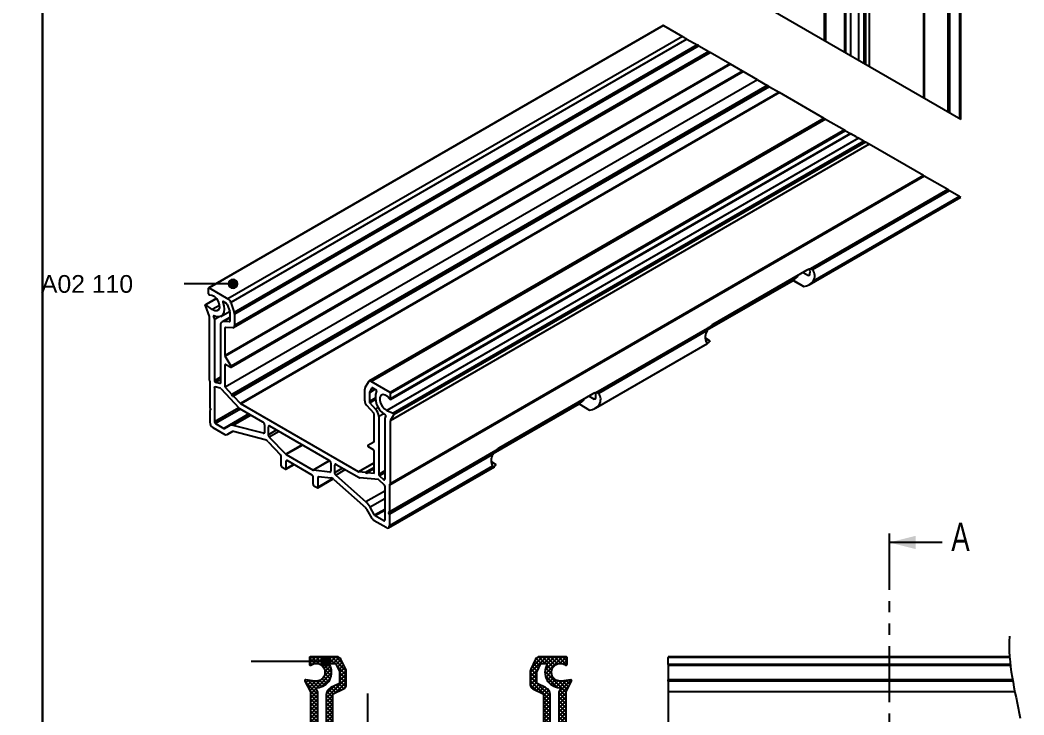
# Model space of a CAD drawing. Header units: millimetres. Extents: x 221 to 2771, y 196 to 840.
# Drawn here: x 1508.8 to 1622.2, y 649.2 to 727.7 of the extents above; entities that cross this region are included whole.
import ezdxf
from ezdxf.enums import TextEntityAlignment as Align

# ---------------------------------------------------------------- set-up
doc = ezdxf.new("R2010")
doc.units = ezdxf.units.MM
doc.linetypes.add('PHANTOM', pattern=[12.7, 6.35, -1.27, 1.27, -1.27, 1.27, -1.27])
doc.layers.add('antet_k', color=7, linetype='Continuous')
doc.layers.add('yazı_numara_k', color=21, linetype='Continuous')
doc.styles.get("Standard").update_dxf_attribs({"font": 'arial.ttf'})

# ---------------------------------------------------------------- blocks, each defined once
blk = doc.blocks.new('S1.A')
at = {"color": 252}
blk.add_lwpolyline([(2269.17, -494.13), (2269.17, -791.13), (2479.17, -791.13), (2479.17, -494.13)], close=True, dxfattribs=at)
blk = doc.blocks.new('S50_SYF1')
at = {"layer": 'antet_k', "color": 0}
blk.add_blockref('S1.A', (-1500.92, 2845.51), dxfattribs=at)
blk = doc.blocks.new('A02110 - T2')
h = blk.add_hatch()
h.set_pattern_fill('ANSI37', color=31, scale=0.2, angle=180, style=0)
h.set_pattern_definition([(225, (266.82795, 1682.83676), (0.44901281, -0.44901281), []), (315, (266.82795, 1682.83676), (0.44901281, 0.44901281), [])])
h.paths.add_polyline_path([(4972.53, 1404.03), (4972.53, 1411.51, -0.213422), (4972.63, 1411.74, 0.213422), (4972.73, 1411.96), (4972.73, 1429.32), (4973.97, 1431.75, 0.606815), (4973.76, 1432.04), (4971.71, 1431.75, -1.485657), (4972.61, 1435.35, 0.614131), (4972.93, 1435.51), (4972.93, 1437.03, 0.414214), (4972.73, 1437.23), (4966.72, 1437.23, 0.286745), (4965.82, 1436.67), (4964.73, 1434.43, 0.113936), (4964.63, 1433.99), (4964.63, 1430.86, 0.291473), (4965.21, 1429.96), (4967.54, 1428.87, -0.291473), (4967.63, 1428.73), (4967.63, 1421.1, -0.198912), (4967.57, 1420.96), (4965.69, 1419.07, 0.668179), (4965.83, 1418.73), (4967.43, 1418.73, -0.414214), (4967.63, 1418.53), (4967.63, 1412.29), (4965.46, 1411.39), (4965.3, 1411), (4964.91, 1411.16), (4962.74, 1410.26, -0.098951), (4962.63, 1410.23), (4930.43, 1410.23), (4930.43, 1408.73), (4932.13, 1408.73, -0.414214), (4932.63, 1408.23), (4932.63, 1406.17, -0.338334), (4932.26, 1405.69), (4922.65, 1403.07, 0.13063), (4921.32, 1402.3), (4919.96, 1400.94), (4919.96, 1399.23, 0.198912), (4920.67, 1399.53), (4922.38, 1401.24, -0.13063), (4922.69, 1401.42), (4932.83, 1404.18, -0.164494), (4933.79, 1404.12), (4937.74, 1402.52, -0.305091), (4937.93, 1402.24), (4937.93, 1399.53, 0.414214), (4938.23, 1399.23), (4939.23, 1399.23, 0.414214), (4939.53, 1399.53), (4939.53, 1401.63, -0.414214), (4939.83, 1401.93), (4947.83, 1401.93, -0.414214), (4948.13, 1401.63), (4948.13, 1399.53, 0.414214), (4948.43, 1399.23), (4949.43, 1399.23, 0.414214), (4949.73, 1399.53), (4949.73, 1402.24, -0.305091), (4949.92, 1402.52), (4953.86, 1404.12, -0.164494), (4954.82, 1404.18), (4964.96, 1401.42, -0.13063), (4965.28, 1401.24), (4966.99, 1399.53, 0.198912), (4967.7, 1399.23), (4971.53, 1399.23, 0.414214), (4972.53, 1400.23), (4972.53, 1403.43), (4972.23, 1403.73)])
h.paths.add_polyline_path([(4924.91, 1410.26), (4922.75, 1411.16), (4922.36, 1411), (4922.19, 1411.39), (4920.03, 1412.29), (4920.03, 1418.53, -0.414214), (4920.23, 1418.73), (4921.83, 1418.73, 0.668179), (4921.97, 1419.07), (4920.09, 1420.96, -0.198912), (4920.03, 1421.1), (4920.03, 1428.73, -0.291473), (4920.11, 1428.87), (4922.45, 1429.96, 0.291473), (4923.03, 1430.86), (4923.03, 1433.99, 0.113936), (4922.93, 1434.43), (4921.84, 1436.67, 0.286745), (4920.94, 1437.23), (4914.93, 1437.23, 0.414214), (4914.73, 1437.03), (4914.73, 1435.51, 0.614131), (4915.05, 1435.35, -1.485657), (4915.95, 1431.75), (4913.9, 1432.04, 0.606815), (4913.69, 1431.75), (4914.93, 1429.32), (4914.93, 1411.96, 0.213422), (4915.03, 1411.74, -0.213422), (4915.13, 1411.51), (4915.13, 1404.23), (4916.63, 1404.23), (4916.63, 1410.53, -0.338334), (4916.85, 1410.82), (4918.45, 1411.25, -0.166601), (4918.64, 1411.24), (4924.58, 1408.77, 0.098951), (4924.77, 1408.73), (4925.43, 1408.73), (4925.43, 1410.23), (4925.03, 1410.23, -0.098951)])
h.paths.add_polyline_path([(4966.13, 1431.37), (4966.13, 1433.81, -0.113936), (4966.16, 1433.94), (4966.95, 1435.56, -0.286745), (4967.22, 1435.73), (4968.2, 1435.73, -0.572183), (4968.37, 1435.44, 0.550709), (4971.2, 1430.24, -0.538771), (4971.36, 1429.95), (4971.04, 1429.32), (4971.04, 1412.39, -0.494396), (4970.67, 1412.1), (4969.35, 1412.46, -0.338334), (4969.13, 1412.75), (4969.13, 1428.73, 0.27694), (4968.09, 1430.27), (4966.3, 1431.1, -0.291473)], flags=16)
h.paths.add_polyline_path([(4955.03, 1406.17), (4955.03, 1408.23, -0.414214), (4955.53, 1408.73), (4962.89, 1408.73, 0.098951), (4963.08, 1408.77), (4969.01, 1411.24, -0.166601), (4969.21, 1411.25), (4970.81, 1410.82, -0.338334), (4971.03, 1410.53), (4971.03, 1401.03, -0.414214), (4970.73, 1400.73), (4968.03, 1400.73, -0.198912), (4967.82, 1400.82), (4966.34, 1402.3, 0.13063), (4965.01, 1403.07), (4955.4, 1405.69, -0.338334)], flags=16)
h.paths.add_polyline_path([(4933.83, 1406.06), (4933.83, 1408.23, -0.414214), (4934.33, 1408.73), (4953.33, 1408.73, -0.414214), (4953.83, 1408.23), (4953.83, 1406.06, -0.305091), (4953.52, 1405.6), (4948.24, 1403.46, -0.09688), (4948.13, 1403.43), (4939.53, 1403.43, -0.09688), (4939.42, 1403.46), (4934.14, 1405.6, -0.305091)], flags=16)
h.paths.add_polyline_path([(4916.46, 1430.24, 0.550709), (4919.29, 1435.44, -0.572183), (4919.46, 1435.73), (4920.44, 1435.73, -0.286745), (4920.71, 1435.56), (4921.5, 1433.94, -0.113936), (4921.53, 1433.81), (4921.53, 1431.37, -0.291473), (4921.36, 1431.1), (4919.56, 1430.27, 0.27694), (4918.53, 1428.73), (4918.53, 1412.75, -0.338334), (4918.31, 1412.46), (4916.99, 1412.1, -0.494396), (4916.61, 1412.39), (4916.61, 1429.32), (4916.29, 1429.95, -0.538771)], flags=16)
at = {"color": 31}
for points in [[(4972.53, 1404.03), (4972.53, 1411.51, -0.213422), (4972.63, 1411.74, 0.213422), (4972.73, 1411.96), (4972.73, 1429.32), (4973.97, 1431.75, 0.606815), (4973.76, 1432.04), (4971.71, 1431.75, -1.485657), (4972.61, 1435.35, 0.614131), (4972.93, 1435.51), (4972.93, 1437.03, 0.414214), (4972.73, 1437.23), (4966.72, 1437.23, 0.286745), (4965.82, 1436.67), (4964.73, 1434.43, 0.113936), (4964.63, 1433.99), (4964.63, 1430.86, 0.291473), (4965.21, 1429.96), (4967.54, 1428.87, -0.291473), (4967.63, 1428.73), (4967.63, 1421.1, -0.198912), (4967.57, 1420.96), (4965.69, 1419.07, 0.668179), (4965.83, 1418.73), (4967.43, 1418.73, -0.414214), (4967.63, 1418.53), (4967.63, 1412.29), (4965.46, 1411.39), (4965.3, 1411), (4964.91, 1411.16), (4962.74, 1410.26, -0.098951), (4962.63, 1410.23), (4925.03, 1410.23, -0.098951), (4924.91, 1410.26), (4922.75, 1411.16), (4922.36, 1411), (4922.19, 1411.39), (4920.03, 1412.29), (4920.03, 1418.53, -0.414214), (4920.23, 1418.73), (4921.83, 1418.73, 0.668179), (4921.97, 1419.07), (4920.09, 1420.96, -0.198912), (4920.03, 1421.1), (4920.03, 1428.73, -0.291473), (4920.11, 1428.87), (4922.45, 1429.96, 0.291473), (4923.03, 1430.86), (4923.03, 1433.99, 0.113936), (4922.93, 1434.43), (4921.84, 1436.67, 0.286745), (4920.94, 1437.23), (4914.93, 1437.23, 0.414214), (4914.73, 1437.03), (4914.73, 1435.51, 0.614131), (4915.05, 1435.35, -1.485657), (4915.95, 1431.75), (4913.9, 1432.04, 0.606815), (4913.69, 1431.75), (4914.93, 1429.32), (4914.93, 1411.96, 0.213422), (4915.03, 1411.74, -0.213422), (4915.13, 1411.51), (4915.13, 1404.03), (4915.43, 1403.73), (4915.13, 1403.43), (4915.13, 1400.23, 0.414214), (4916.13, 1399.23), (4919.96, 1399.23, 0.198912), (4920.67, 1399.53), (4922.38, 1401.24, -0.13063), (4922.69, 1401.42), (4932.83, 1404.18, -0.164494), (4933.79, 1404.12), (4937.74, 1402.52, -0.305091), (4937.93, 1402.24), (4937.93, 1399.53, 0.414214), (4938.23, 1399.23), (4939.23, 1399.23, 0.414214), (4939.53, 1399.53), (4939.53, 1401.63, -0.414214), (4939.83, 1401.93), (4947.83, 1401.93, -0.414214), (4948.13, 1401.63), (4948.13, 1399.53, 0.414214), (4948.43, 1399.23), (4949.43, 1399.23, 0.414214), (4949.73, 1399.53), (4949.73, 1402.24, -0.305091), (4949.92, 1402.52), (4953.86, 1404.12, -0.164494), (4954.82, 1404.18), (4964.96, 1401.42, -0.13063), (4965.28, 1401.24), (4966.99, 1399.53, 0.198912), (4967.7, 1399.23), (4971.53, 1399.23, 0.414214), (4972.53, 1400.23), (4972.53, 1403.43), (4972.23, 1403.73)], [(4916.46, 1430.24, 0.550709), (4919.29, 1435.44, -0.572183), (4919.46, 1435.73), (4920.44, 1435.73, -0.286745), (4920.71, 1435.56), (4921.5, 1433.94, -0.113936), (4921.53, 1433.81), (4921.53, 1431.37, -0.291473), (4921.36, 1431.1), (4919.56, 1430.27, 0.27694), (4918.53, 1428.73), (4918.53, 1412.75, -0.338334), (4918.31, 1412.46), (4916.99, 1412.1, -0.494396), (4916.61, 1412.39), (4916.61, 1429.32), (4916.29, 1429.95, -0.538771)], [(4966.13, 1431.37), (4966.13, 1433.81, -0.113936), (4966.16, 1433.94), (4966.95, 1435.56, -0.286745), (4967.22, 1435.73), (4968.2, 1435.73, -0.572183), (4968.37, 1435.44, 0.550709), (4971.2, 1430.24, -0.538771), (4971.36, 1429.95), (4971.04, 1429.32), (4971.04, 1412.39, -0.494396), (4970.67, 1412.1), (4969.35, 1412.46, -0.338334), (4969.13, 1412.75), (4969.13, 1428.73, 0.27694), (4968.09, 1430.27), (4966.3, 1431.1, -0.291473)], [(4916.63, 1401.03), (4916.63, 1410.53, -0.338334), (4916.85, 1410.82), (4918.45, 1411.25, -0.166601), (4918.64, 1411.24), (4924.58, 1408.77, 0.098951), (4924.77, 1408.73), (4932.13, 1408.73, -0.414214), (4932.63, 1408.23), (4932.63, 1406.17, -0.338334), (4932.26, 1405.69), (4922.65, 1403.07, 0.13063), (4921.32, 1402.3), (4919.84, 1400.82, -0.198912), (4919.63, 1400.73), (4916.93, 1400.73, -0.414214)], [(4955.03, 1406.17), (4955.03, 1408.23, -0.414214), (4955.53, 1408.73), (4962.89, 1408.73, 0.098951), (4963.08, 1408.77), (4969.01, 1411.24, -0.166601), (4969.21, 1411.25), (4970.81, 1410.82, -0.338334), (4971.03, 1410.53), (4971.03, 1401.03, -0.414214), (4970.73, 1400.73), (4968.03, 1400.73, -0.198912), (4967.82, 1400.82), (4966.34, 1402.3, 0.13063), (4965.01, 1403.07), (4955.4, 1405.69, -0.338334)], [(4933.83, 1406.06), (4933.83, 1408.23, -0.414214), (4934.33, 1408.73), (4953.33, 1408.73, -0.414214), (4953.83, 1408.23), (4953.83, 1406.06, -0.305091), (4953.52, 1405.6), (4948.24, 1403.46, -0.09688), (4948.13, 1403.43), (4939.53, 1403.43, -0.09688), (4939.42, 1403.46), (4934.14, 1405.6, -0.305091)], [(4919.96, 1399.23), (4919.96, 1400.94), (4919.84, 1400.82, -0.198912), (4919.63, 1400.73), (4916.93, 1400.73, -0.414214), (4916.63, 1401.03), (4916.63, 1404.23), (4915.13, 1404.23), (4915.13, 1404.03), (4915.43, 1403.73), (4915.13, 1403.43), (4915.13, 1400.23, 0.414214), (4916.13, 1399.23)]]:
    blk.add_lwpolyline(points, format="xyb", close=True, dxfattribs=at)
blk.add_lwpolyline([(4930.43, 1408.73), (4930.43, 1410.23), (4925.43, 1410.23), (4925.43, 1408.73)], close=True, dxfattribs=at)
blk = doc.blocks.new('yuvarlakk')
at = {"layer": 'yazı_numara_k'}
blk.add_hatch(color=21, dxfattribs=at).paths.add_polyline_path([(-159.09, 172.8, -1), (-160.09, 172.8, -1)])
at = {"layer": 'yazı_numara_k', "color": 21}
blk.add_circle((-159.59, 172.8), 0.5, dxfattribs=at)

msp = doc.modelspace()

# ---------------------------------------------------------------- linework, layer by layer
at = {"color": 31}
for p, q in [((1614.904, 781.998), (1614.904, 716.514)), ((1615.05, 716.429), (1615.05, 782.202)), ((1613.561, 781.223), (1613.561, 717.289)), ((1613.774, 781.345), (1613.774, 717.167)), ((1610.829, 779.564), (1610.829, 718.867)), ((1610.873, 718.842), (1610.873, 779.625)), ((1610.916, 779.696), (1610.916, 718.817)), ((1599.616, 775.839), (1599.616, 725.342)), ((1604.69, 776.02), (1604.69, 722.412)), ((1599.762, 775.635), (1599.762, 725.258)), ((1602.574, 774.716), (1602.574, 723.634)), ((1602.603, 723.618), (1602.603, 774.757)), ((1603.47, 775.732), (1603.47, 723.117)), ((1604.094, 775.254), (1604.094, 722.757)), ((1604.269, 775.271), (1604.269, 722.656)), ((1601.893, 774.405), (1601.893, 724.027)), ((1602.035, 774.405), (1602.035, 723.946)), ((1615.05, 716.429), (1581.458, 735.825)), ((1581.429, 727.06), (1530.072, 697.413)), ((1581.458, 727.043), (1530.122, 697.408)), ((1581.458, 727.043), (1581.429, 727.06)), ((1581.458, 727.043), (1583.589, 725.813)), ((1583.589, 725.813), (1532.253, 696.178)), ((1584.105, 725.515), (1532.57, 695.765)), ((1585.262, 724.847), (1532.95, 694.648)), ((1585.453, 724.737), (1532.986, 694.448)), ((1584.105, 725.515), (1585.262, 724.847)), ((1585.453, 724.737), (1586.573, 724.09)), ((1532.882, 692.926), (1586.72, 724.005)), ((1586.573, 724.09), (1532.986, 693.154)), ((1588.965, 722.708), (1586.719, 724.005)), ((1588.965, 722.708), (1531.925, 689.78)), ((1589.036, 722.668), (1531.946, 689.71)), ((1590.367, 721.899), (1589.036, 722.668)), ((1590.367, 721.899), (1532.611, 688.557)), ((1532.611, 688.441), (1590.467, 721.841)), ((1592.08, 720.91), (1590.467, 721.841)), ((1592.08, 720.91), (1531.925, 686.183)), ((1593.164, 720.284), (1532.691, 685.373)), ((1592.08, 720.91), (1593.164, 720.284)), ((1593.36, 720.171), (1593.164, 720.284)), ((1593.36, 720.171), (1532.748, 685.18)), ((1593.441, 720.124), (1532.886, 685.166)), ((1594.526, 719.498), (1533.652, 684.356)), ((1594.575, 719.469), (1533.693, 684.323)), ((1593.36, 720.171), (1593.441, 720.124)), ((1593.441, 720.124), (1594.526, 719.498)), ((1599.614, 716.56), (1594.575, 719.469)), ((1599.616, 716.561), (1548.176, 686.866)), ((1599.762, 716.476), (1548.426, 686.841)), ((1599.762, 716.476), (1601.893, 715.246)), ((1601.893, 715.246), (1550.557, 685.611)), ((1550.607, 684.82), (1602.603, 714.836)), ((1602.035, 715.165), (1550.628, 685.488)), ((1602.574, 714.853), (1550.628, 684.865)), ((1602.035, 715.165), (1602.574, 714.853)), ((1602.574, 714.853), (1602.603, 714.836)), ((1602.574, 714.853), (1602.603, 714.836)), ((1603.47, 714.336), (1550.196, 683.582)), ((1604.69, 713.631), (1550.557, 682.381)), ((1604.094, 713.976), (1550.922, 683.28)), ((1604.269, 713.875), (1550.995, 683.12)), ((1604.094, 713.976), (1603.47, 714.336)), ((1604.69, 713.631), (1604.269, 713.875)), ((1610.829, 710.086), (1604.69, 713.631)), ((1610.916, 710.036), (1550.487, 675.15)), ((1550.526, 675.223), (1610.873, 710.061)), ((1610.829, 710.086), (1550.557, 675.292)), ((1613.561, 708.508), (1610.916, 710.036)), ((1613.561, 708.508), (1598.082, 699.572)), ((1613.774, 708.386), (1598.305, 699.456)), ((1614.904, 707.733), (1598.361, 698.183)), ((1613.561, 708.508), (1613.561, 708.508)), ((1613.561, 708.508), (1613.774, 708.386)), ((1614.904, 707.733), (1613.774, 708.386)), ((1597.898, 697.758), (1615.05, 707.648)), ((1597.654, 699.407), (1587.047, 693.284)), ((1597.655, 699.41), (1587.048, 693.287)), ((1597.226, 699.161), (1597.827, 698.814)), ((1597.227, 699.163), (1597.828, 698.816)), ((1597.972, 698.897), (1597.827, 698.814)), ((1597.973, 698.9), (1597.828, 698.816)), ((1586.397, 692.664), (1596.098, 698.264)), ((1586.398, 692.667), (1596.099, 698.267)), ((1596.098, 698.264), (1597.3, 697.57)), ((1596.099, 698.267), (1597.301, 697.573)), ((1530.051, 696.744), (1530.051, 697.367)), ((1530.122, 697.408), (1532.253, 696.178)), ((1529.684, 695.423), (1530.122, 694.178)), ((1530.93, 696.222), (1529.697, 695.51)), ((1530.955, 696.191), (1529.757, 695.499)), ((1530.483, 694.962), (1529.757, 695.499)), ((1531.282, 695.423), (1530.483, 694.962)), ((1531.768, 695.845), (1531.663, 695.785)), ((1532.076, 695.667), (1531.724, 695.87)), ((1532.171, 695.543), (1532.445, 694.739)), ((1532.57, 695.765), (1532.95, 694.648)), ((1530.122, 694.178), (1530.122, 687.089)), ((1530.711, 694.218), (1530.604, 694.156)), ((1530.604, 694.156), (1530.717, 693.834)), ((1531.212, 694.12), (1530.717, 693.834)), ((1531.456, 694.198), (1532.436, 694.763)), ((1532.455, 694.679), (1532.455, 693.669)), ((1532.986, 694.448), (1532.986, 693.154)), ((1530.717, 693.834), (1530.717, 686.921)), ((1531.395, 693.203), (1531.395, 686.677)), ((1532.455, 694.081), (1531.58, 693.576)), ((1532.455, 694.018), (1531.761, 693.618)), ((1532.394, 693.593), (1531.761, 693.618)), ((1532.445, 693.623), (1532.394, 693.593)), ((1531.988, 692.933), (1531.925, 692.897)), ((1531.925, 689.78), (1531.925, 692.897)), ((1532.782, 692.902), (1531.956, 692.934)), ((1586.41, 692.834), (1573.816, 685.564)), ((1586.41, 692.834), (1573.893, 685.608)), ((1586.399, 692.583), (1574.116, 685.492)), ((1573.776, 683.821), (1586.425, 691.123)), ((1586.163, 691.753), (1586.693, 691.447)), ((1586.164, 691.756), (1586.694, 691.45)), ((1532.611, 688.557), (1531.946, 689.71)), ((1531.996, 688.773), (1531.925, 688.732)), ((1531.925, 686.183), (1531.925, 688.732)), ((1531.996, 688.773), (1532.561, 688.446)), ((1531.395, 687.313), (1530.717, 686.921)), ((1530.193, 686.866), (1530.193, 683.811)), ((1530.834, 686.223), (1530.723, 686.158)), ((1530.723, 686.158), (1530.723, 682.281)), ((1531.367, 686.083), (1530.801, 686.231)), ((1531.395, 687.04), (1530.851, 686.726)), ((1531.316, 686.604), (1530.851, 686.726)), ((1531.391, 686.647), (1531.316, 686.604)), ((1531.925, 686.183), (1532.691, 685.373)), ((1548.109, 686.795), (1547.729, 686.116)), ((1550.557, 685.611), (1548.426, 686.841)), ((1531.435, 686.038), (1533.533, 683.819)), ((1532.748, 685.18), (1532.691, 685.373)), ((1532.748, 685.18), (1532.886, 685.166)), ((1532.886, 685.166), (1533.652, 684.356)), ((1547.693, 685.957), (1547.693, 684.664)), ((1548.89, 685.961), (1548.224, 685.576)), ((1548.224, 685.576), (1548.224, 684.566)), ((1548.508, 686.113), (1548.235, 685.623)), ((1548.854, 685.981), (1548.235, 685.623)), ((1548.557, 686.141), (1548.508, 686.113)), ((1548.603, 686.126), (1548.955, 685.923)), ((1550.628, 684.865), (1550.628, 685.488)), ((1573.468, 685.445), (1562.861, 679.322)), ((1573.04, 685.198), (1573.641, 684.851)), ((1546.986, 676.649), (1533.693, 684.323)), ((1547.898, 684.176), (1548.723, 683.254)), ((1548.874, 684.941), (1548.224, 684.566)), ((1548.901, 684.775), (1548.285, 684.419)), ((1548.285, 684.419), (1548.918, 683.713)), ((1549.246, 683.902), (1548.918, 683.713)), ((1562.211, 678.702), (1571.912, 684.302)), ((1571.912, 684.302), (1573.114, 683.608)), ((1573.786, 684.935), (1573.641, 684.851)), ((1530.193, 683.811), (1530.299, 683.628)), ((1530.193, 683.566), (1530.299, 683.628)), ((1530.193, 683.566), (1530.193, 682.261)), ((1533.481, 683.874), (1530.723, 682.281)), ((1533.658, 683.731), (1530.829, 682.098)), ((1534.612, 683.18), (1531.784, 681.547)), ((1534.656, 683.154), (1532.38, 681.84)), ((1534.854, 683.04), (1532.852, 681.884)), ((1536.203, 682.261), (1533.601, 683.764)), ((1548.754, 680.064), (1548.754, 683.181)), ((1549.842, 683.197), (1549.284, 682.875)), ((1549.284, 682.875), (1549.284, 676.349)), ((1550.075, 682.916), (1549.962, 682.724)), ((1550.196, 683.582), (1550.922, 683.28)), ((1550.995, 683.12), (1550.557, 682.381)), ((1530.546, 681.649), (1531.901, 680.867)), ((1530.829, 682.098), (1531.784, 681.547)), ((1531.859, 681.539), (1532.38, 681.84)), ((1536.249, 680.991), (1532.852, 681.884)), ((1536.38, 681.955), (1536.38, 681.113)), ((1536.981, 681.812), (1536.804, 681.71)), ((1536.804, 681.71), (1536.804, 680.825)), ((1543.698, 677.935), (1536.981, 681.812)), ((1549.962, 682.724), (1549.962, 675.812)), ((1550.557, 682.381), (1550.557, 675.292)), ((1532.76, 681.193), (1532.151, 680.842)), ((1532.151, 680.842), (1532.755, 681.191)), ((1536.453, 680.259), (1532.867, 681.201)), ((1536.249, 680.991), (1536.374, 681.062)), ((1536.804, 680.825), (1537.748, 681.37)), ((1538.022, 681.212), (1536.914, 680.572)), ((1536.914, 680.572), (1538.779, 678.619)), ((1536.792, 680.039), (1538.187, 678.578)), ((1540.646, 679.697), (1538.779, 678.619)), ((1540.693, 679.669), (1538.819, 678.587)), ((1548.068, 679.634), (1548.733, 680.019)), ((1548.683, 679.139), (1548.118, 679.466)), ((1538.254, 677.322), (1538.254, 678.426)), ((1538.819, 678.587), (1541.86, 676.832)), ((1548.754, 676.468), (1548.754, 679.017)), ((1562.223, 678.871), (1550.38, 672.035)), ((1562.512, 679.038), (1550.487, 672.096)), ((1562.212, 678.62), (1550.487, 671.851)), ((1538.713, 676.934), (1538.36, 677.138)), ((1538.788, 676.926), (1539.712, 677.46)), ((1538.925, 677.914), (1538.819, 677.852)), ((1538.819, 676.995), (1538.819, 677.852)), ((1539.668, 677.485), (1538.819, 676.995)), ((1541.754, 676.281), (1538.925, 677.914)), ((1543.731, 677.912), (1541.86, 676.832)), ((1543.756, 677.89), (1541.9, 676.818)), ((1543.875, 677.628), (1543.875, 676.743)), ((1544.299, 677.383), (1544.476, 677.485)), ((1544.299, 677.383), (1544.299, 676.541)), ((1544.476, 677.486), (1547.078, 675.983)), ((1548.754, 677.669), (1546.986, 676.649)), ((1548.754, 677.632), (1547.027, 676.635)), ((1548.754, 677.116), (1547.793, 676.561)), ((1550.383, 670.317), (1562.345, 677.222)), ((1562.154, 677.281), (1550.487, 670.545)), ((1561.977, 677.791), (1562.507, 677.485)), ((1541.86, 675.24), (1541.86, 676.097)), ((1543.765, 676.617), (1541.9, 676.818)), ((1542.546, 676.087), (1542.426, 676.018)), ((1542.426, 674.913), (1542.426, 676.018)), ((1543.887, 675.943), (1542.492, 676.093)), ((1543.862, 676.673), (1543.765, 676.617)), ((1545.206, 677.064), (1544.299, 676.541)), ((1544.43, 676.268), (1545.507, 676.89)), ((1544.43, 676.268), (1547.827, 673.239)), ((1547.793, 676.561), (1547.027, 676.635)), ((1549.244, 675.757), (1547.146, 675.96)), ((1547.931, 676.415), (1547.793, 676.561)), ((1547.931, 676.415), (1547.989, 676.542)), ((1548.754, 676.984), (1547.989, 676.542)), ((1548.754, 676.468), (1547.989, 676.542)), ((1549.962, 676.74), (1549.284, 676.349)), ((1549.962, 676.532), (1549.363, 676.186)), ((1549.363, 676.186), (1549.828, 675.771)), ((1541.966, 675.056), (1542.319, 674.852)), ((1542.394, 674.845), (1544.13, 675.846)), ((1544.087, 675.873), (1542.426, 674.913)), ((1544.227, 675.771), (1547.812, 672.574)), ((1549.312, 675.723), (1549.878, 675.218)), ((1549.962, 675.848), (1549.828, 675.771)), ((1549.956, 675.055), (1549.956, 671.178)), ((1550.487, 675.15), (1550.487, 672.096)), ((1549.956, 674.468), (1547.827, 673.239)), ((1549.956, 673.608), (1548.299, 672.651)), ((1548.821, 671.747), (1548.299, 672.651)), ((1548.528, 671.387), (1547.924, 672.434)), ((1549.956, 672.403), (1548.821, 671.747)), ((1549.956, 672.28), (1548.896, 671.668)), ((1549.85, 671.117), (1548.896, 671.668)), ((1550.487, 672.096), (1550.38, 672.035)), ((1550.487, 671.851), (1550.38, 672.035)), ((1550.487, 671.851), (1550.487, 670.545)), ((1550.133, 670.341), (1548.778, 671.123)), ((1549.956, 671.178), (1549.85, 671.117)), ((1581.966, 655.755), (1581.966, 655.655)), ((1620.556, 655.755), (1581.966, 655.755)), ((1581.966, 654.892), (1581.966, 655.655)), ((1620.564, 655.655), (1581.966, 655.655)), ((1581.966, 654.892), (1581.966, 654.792)), ((1620.639, 654.892), (1581.966, 654.892)), ((1581.966, 654.792), (1620.651, 654.792)), ((1581.966, 654.792), (1581.966, 653.159)), ((1581.966, 653.014), (1581.966, 653.16)), ((1620.893, 653.16), (1581.966, 653.16)), ((1581.966, 653.014), (1581.966, 651.799)), ((1620.919, 653.014), (1581.966, 653.014)), ((1581.966, 651.799), (1581.966, 643.118)), ((1621.149, 651.799), (1581.966, 651.799))]:
    msp.add_line(p, q, dxfattribs=at)
at = {"color": 7, "linetype": 'PHANTOM'}
for p, q in [((1606.95, 669.663), (1606.95, 622.763)), ((1548.057, 632.563), (1548.057, 651.875))]:
    msp.add_line(p, q, dxfattribs=at)
at = {"color": 7, "linetype": 'Continuous'}
msp.add_line((1612.95, 668.663), (1606.95, 668.663), dxfattribs=at)
at = {"color": 31, "flags": 128}
for points in [[(1581.458, 727.043), (1581.445, 727.051), (1581.436, 727.056), (1581.43, 727.059), (1581.429, 727.06), (1581.429, 727.06)], [(1583.589, 725.813), (1583.66, 725.772), (1583.742, 725.725), (1583.83, 725.674), (1583.922, 725.621), (1584.015, 725.567), (1584.105, 725.515)], [(1583.589, 725.813), (1583.66, 725.772), (1583.742, 725.725), (1583.83, 725.674), (1583.922, 725.621), (1584.015, 725.567), (1584.105, 725.515)], [(1585.453, 724.737), (1585.396, 724.77), (1585.332, 724.807), (1585.262, 724.847)], [(1585.453, 724.737), (1585.396, 724.77), (1585.332, 724.807), (1585.262, 724.847)], [(1586.573, 724.09), (1586.633, 724.055), (1586.679, 724.029), (1586.708, 724.012), (1586.719, 724.005), (1586.72, 724.005)], [(1586.573, 724.09), (1586.633, 724.055), (1586.679, 724.029), (1586.708, 724.012), (1586.719, 724.005), (1586.72, 724.005)], [(1588.965, 722.708), (1588.98, 722.7), (1588.998, 722.69), (1589.016, 722.679), (1589.036, 722.668)], [(1588.965, 722.708), (1588.98, 722.7), (1588.998, 722.69), (1589.016, 722.679), (1589.036, 722.668)], [(1590.367, 721.899), (1590.385, 721.888), (1590.403, 721.878), (1590.419, 721.869), (1590.434, 721.861), (1590.446, 721.853), (1590.456, 721.848), (1590.463, 721.844), (1590.467, 721.841), (1590.467, 721.841)], [(1590.367, 721.899), (1590.385, 721.888), (1590.403, 721.878), (1590.419, 721.869), (1590.434, 721.861), (1590.446, 721.853), (1590.456, 721.848), (1590.463, 721.844), (1590.467, 721.841), (1590.467, 721.841)], [(1594.575, 719.469), (1594.56, 719.478), (1594.543, 719.487), (1594.526, 719.498)], [(1594.575, 719.469), (1594.56, 719.478), (1594.543, 719.487), (1594.526, 719.498)], [(1599.616, 716.561), (1599.616, 716.561), (1599.629, 716.554), (1599.658, 716.537), (1599.703, 716.511), (1599.762, 716.476)], [(1599.616, 716.561), (1599.616, 716.561), (1599.629, 716.554), (1599.658, 716.537), (1599.703, 716.511), (1599.762, 716.476)], [(1602.035, 715.165), (1602.021, 715.172), (1602.006, 715.181), (1601.99, 715.191), (1601.973, 715.2), (1601.955, 715.21), (1601.938, 715.22), (1601.922, 715.23), (1601.907, 715.239), (1601.893, 715.246)], [(1602.035, 715.165), (1602.021, 715.172), (1602.006, 715.181), (1601.99, 715.191), (1601.973, 715.2), (1601.955, 715.21), (1601.938, 715.22), (1601.922, 715.23), (1601.907, 715.239), (1601.893, 715.246)], [(1603.47, 714.336), (1603.351, 714.405), (1603.21, 714.486), (1603.052, 714.577), (1602.883, 714.675), (1602.707, 714.776), (1602.603, 714.836)], [(1603.47, 714.336), (1603.351, 714.405), (1603.21, 714.486), (1603.052, 714.577), (1602.883, 714.675), (1602.707, 714.776), (1602.603, 714.836)], [(1604.094, 713.976), (1604.106, 713.968), (1604.12, 713.96), (1604.137, 713.951), (1604.154, 713.941), (1604.172, 713.93), (1604.19, 713.92), (1604.208, 713.91), (1604.224, 713.9), (1604.239, 713.892), (1604.252, 713.884), (1604.262, 713.879), (1604.269, 713.875)], [(1604.094, 713.976), (1604.106, 713.968), (1604.12, 713.96), (1604.137, 713.951), (1604.154, 713.941), (1604.172, 713.93), (1604.19, 713.92), (1604.208, 713.91), (1604.224, 713.9), (1604.239, 713.892), (1604.252, 713.884), (1604.262, 713.879), (1604.269, 713.875)], [(1610.916, 710.036), (1610.897, 710.047), (1610.882, 710.055), (1610.874, 710.06), (1610.873, 710.061)], [(1610.916, 710.036), (1610.897, 710.047), (1610.882, 710.055), (1610.874, 710.06), (1610.873, 710.061)], [(1614.904, 707.733), (1614.96, 707.701), (1615.004, 707.675), (1615.033, 707.658), (1615.049, 707.649), (1615.05, 707.648)], [(1614.904, 707.733), (1614.966, 707.697), (1615.012, 707.67), (1615.041, 707.654), (1615.05, 707.648)], [(1597.972, 698.897), (1597.954, 698.852), (1597.923, 698.819), (1597.885, 698.803), (1597.845, 698.806), (1597.827, 698.814)], [(1597.973, 698.9), (1597.955, 698.855), (1597.924, 698.822), (1597.886, 698.805), (1597.846, 698.809), (1597.828, 698.816)], [(1598.079, 699.57), (1598.061, 699.56), (1598.036, 699.545), (1598.002, 699.526)], [(1598.08, 699.573), (1598.062, 699.563), (1598.037, 699.548), (1598.003, 699.529)], [(1530.164, 696.613), (1530.413, 696.604), (1530.687, 696.46), (1530.946, 696.203), (1531.15, 695.872), (1531.267, 695.517), (1531.281, 695.192), (1531.189, 694.945), (1531.005, 694.815), (1530.758, 694.821), (1530.483, 694.962)], [(1529.684, 695.423), (1529.678, 695.448), (1529.676, 695.47), (1529.68, 695.49), (1529.689, 695.504), (1529.703, 695.513), (1529.719, 695.515), (1529.738, 695.51), (1529.757, 695.499)], [(1531.663, 695.785), (1531.778, 695.385), (1531.819, 695.006), (1531.781, 694.671), (1531.668, 694.403), (1531.487, 694.217), (1531.248, 694.125), (1530.967, 694.133), (1530.662, 694.241)], [(1531.724, 695.87), (1531.706, 695.878), (1531.689, 695.88), (1531.675, 695.875), (1531.663, 695.865), (1531.656, 695.85), (1531.654, 695.83), (1531.656, 695.808), (1531.663, 695.785)], [(1530.662, 694.241), (1530.645, 694.247), (1530.629, 694.248), (1530.616, 694.243), (1530.605, 694.233), (1530.599, 694.218), (1530.596, 694.199), (1530.598, 694.178), (1530.604, 694.156)], [(1586.699, 693.003), (1586.605, 692.949), (1586.509, 692.893), (1586.41, 692.836)], [(1586.41, 692.834), (1586.409, 692.833)], [(1586.693, 691.447), (1586.692, 691.444), (1586.661, 691.369), (1586.54, 691.191), (1586.435, 691.176), (1586.34, 691.243)], [(1586.694, 691.45), (1586.693, 691.447), (1586.662, 691.372), (1586.541, 691.193), (1586.436, 691.179), (1586.341, 691.246)], [(1532.611, 688.557), (1532.624, 688.531), (1532.631, 688.504), (1532.632, 688.479), (1532.627, 688.459), (1532.616, 688.445), (1532.601, 688.438), (1532.582, 688.438), (1532.561, 688.446)], [(1530.723, 686.158), (1530.724, 686.177), (1530.728, 686.194), (1530.735, 686.209), (1530.745, 686.22), (1530.756, 686.228), (1530.77, 686.233), (1530.785, 686.234), (1530.801, 686.231)], [(1531.395, 686.677), (1531.393, 686.658), (1531.389, 686.641), (1531.382, 686.626), (1531.373, 686.615), (1531.361, 686.607), (1531.348, 686.602), (1531.333, 686.601), (1531.316, 686.604)], [(1550.515, 684.865), (1550.266, 685.143), (1549.992, 685.316), (1549.733, 685.357), (1549.529, 685.261), (1549.412, 685.042), (1549.398, 684.733), (1549.49, 684.381), (1549.674, 684.038), (1549.922, 683.758), (1550.196, 683.582)], [(1573.893, 685.608), (1573.875, 685.598), (1573.85, 685.583), (1573.816, 685.564)], [(1550.628, 684.865), (1550.625, 684.845), (1550.617, 684.829), (1550.605, 684.819), (1550.589, 684.815), (1550.571, 684.818), (1550.551, 684.828), (1550.533, 684.844), (1550.515, 684.865)], [(1573.786, 684.935), (1573.768, 684.889), (1573.737, 684.857), (1573.698, 684.84), (1573.659, 684.843), (1573.641, 684.851)], [(1536.38, 681.113), (1536.377, 681.081), (1536.37, 681.053), (1536.359, 681.029), (1536.343, 681.01), (1536.324, 680.996), (1536.302, 680.988), (1536.276, 680.987), (1536.249, 680.991)], [(1548.068, 679.634), (1548.055, 679.622), (1548.048, 679.604), (1548.047, 679.58), (1548.052, 679.554), (1548.063, 679.527), (1548.078, 679.502), (1548.097, 679.481), (1548.118, 679.466)], [(1562.512, 679.038), (1562.418, 678.984), (1562.321, 678.928), (1562.223, 678.871)], [(1562.507, 677.485), (1562.506, 677.482), (1562.475, 677.407), (1562.354, 677.228), (1562.249, 677.214), (1562.154, 677.281)], [(1542.492, 676.093), (1542.478, 676.093), (1542.465, 676.09), (1542.453, 676.084), (1542.444, 676.076), (1542.436, 676.065), (1542.43, 676.051), (1542.427, 676.035), (1542.426, 676.018)], [(1543.765, 676.617), (1543.788, 676.617), (1543.81, 676.622), (1543.829, 676.632), (1543.845, 676.646), (1543.858, 676.665), (1543.867, 676.688), (1543.873, 676.714), (1543.875, 676.743)], [(1549.828, 675.771), (1549.852, 675.753), (1549.876, 675.741), (1549.9, 675.736), (1549.92, 675.738), (1549.938, 675.748), (1549.951, 675.764), (1549.959, 675.785), (1549.962, 675.812)]]:
    msp.add_lwpolyline(points, dxfattribs=at)
at = {"color": 8, "linetype": 'PHANTOM'}
msp.add_lwpolyline([(1620.529, 658.068), (1620.505, 657.496), (1620.502, 656.924), (1620.519, 656.35), (1620.554, 655.774), (1620.606, 655.198), (1620.672, 654.621), (1620.752, 654.043), (1620.842, 653.464), (1620.942, 652.885), (1621.05, 652.304), (1621.164, 651.724), (1621.282, 651.143), (1621.403, 650.562), (1621.525, 649.98), (1621.646, 649.398), (1621.764, 648.817)], dxfattribs=at)
at = {"color": 31}
for centre, radius, start, end in [((1598.428, 688.567), 24.836, 59.92989, 60.04631), ((1598.428, 688.567), 24.836, 59.92989, 60.04631), ((1595.165, 699.768), 1.77, 301.81381, 328.41481), ((1595.166, 699.771), 1.77, 301.81381, 328.41481), ((1598.094, 698.684), 0.847, 96.21228, 121.33127), ((1598.095, 698.687), 0.847, 96.21228, 121.33127), ((1596.916, 699.179), 1.093, 345.0301, 18.17537), ((1596.917, 699.182), 1.093, 345.0301, 18.17537), ((1597.483, 698.149), 1.541, 57.88455, 67.25101), ((1597.484, 698.152), 1.541, 57.88455, 67.25101), ((1597.507, 698.781), 1.042, 324.97511, 40.25823), ((1597.508, 698.784), 1.042, 324.97511, 40.25823), ((1597.177, 699.008), 1.443, 274.89201, 325.10823), ((1597.178, 699.011), 1.443, 274.89201, 325.10823), ((1530.094, 697.374), 0.0437, 50.79939, 189.21275), ((1530.176, 696.738), 0.125, 177.26109, 264.12632), ((1531.95, 695.472), 0.232, 17.94651, 57.23934), ((1531.833, 695.526), 0.775, 17.95041, 57.23547), ((1532.267, 694.676), 0.189, 0.88382, 19.44052), ((1532.357, 694.438), 0.629, 0.88404, 19.43943), ((1531.766, 693.244), 0.374, 90.81406, 186.27595), ((1532.392, 693.657), 0.0643, 271.85936, 10.15916), ((1532.775, 693.117), 0.214, 271.86072, 10.15962), ((1587.83, 691.967), 1.533, 120.73356, 137.60569), ((1587.831, 691.97), 1.533, 120.73356, 137.60569), ((1531.957, 692.902), 0.0322, 91.86647, 190.16018), ((1587.356, 691.87), 1.194, 143.36295, 211.66563), ((1587.357, 691.873), 1.194, 143.36295, 211.66563), ((1587.938, 692.639), 1.541, 172.74597, 182.11651), ((1587.939, 692.642), 1.541, 172.74597, 182.11651), ((1532.069, 689.785), 0.144, 181.9578, 211.144), ((1531.968, 688.739), 0.0437, 50.79929, 189.21331), ((1530.342, 687.097), 0.22, 182.1237, 213.00288), ((1529.973, 686.858), 0.22, 2.12346, 33.00312), ((1530.934, 686.926), 0.217, 181.33128, 247.49804), ((1548.288, 686.676), 0.215, 50.00667, 146.4137), ((1531.321, 685.937), 0.153, 41.36437, 72.44721), ((1548.019, 685.967), 0.325, 152.81742, 181.71108), ((1548.321, 685.579), 0.0976, 152.81942, 181.70824), ((1548.562, 686.077), 0.0646, 49.99865, 146.42217), ((1551.213, 685.046), 2.311, 161.83299, 238.84712), ((1548.89, 685.807), 0.133, 341.95259, 60.99527), ((1550.474, 685.481), 0.154, 2.60773, 57.39227), ((1573.908, 684.722), 0.847, 96.21228, 121.33127), ((1572.73, 685.217), 1.093, 345.0301, 18.17537), ((1573.297, 684.186), 1.541, 57.88455, 67.25101), ((1573.321, 684.819), 1.042, 324.97511, 40.25823), ((1533.786, 684.48), 0.183, 222.81856, 239.29534), ((1548.469, 684.702), 0.776, 182.79163, 222.61957), ((1548.456, 684.577), 0.233, 182.79345, 222.6181), ((1570.979, 685.806), 1.77, 301.81381, 328.41481), ((1572.991, 685.046), 1.443, 274.89201, 325.10823), ((1533.756, 684.026), 0.305, 222.81534, 239.30058), ((1548.638, 683.176), 0.116, 2.79369, 42.61713), ((1547.869, 682.755), 1.421, 4.83991, 42.40137), ((1549.947, 682.953), 0.134, 343.56532, 58.39808), ((1550.866, 683.158), 0.134, 343.64397, 65.31691), ((1530.96, 682.296), 0.768, 182.60521, 237.39473), ((1530.953, 682.292), 0.231, 182.60596, 237.39353), ((1532.668, 681.296), 0.616, 72.70052, 117.87051), ((1535.996, 681.938), 0.384, 2.60604, 57.39445), ((1536.912, 681.728), 0.109, 50.79654, 189.21274), ((1531.827, 681.608), 0.0754, 234.38414, 294.31447), ((1532.047, 681.071), 0.251, 234.37965, 294.31688), ((1532.824, 681.062), 0.146, 72.69849, 117.87312), ((1537.193, 680.844), 0.39, 182.85644, 224.25646), ((1536.224, 679.534), 0.76, 41.69542, 72.50333), ((1548.704, 680.059), 0.0503, 305.69267, 5.61728), ((1538.02, 678.415), 0.234, 2.85664, 44.25648), ((1538.912, 678.744), 0.182, 223.13582, 239.32122), ((1548.601, 679.01), 0.154, 2.60773, 57.39227), ((1563.17, 677.907), 1.194, 143.36295, 211.66563), ((1563.752, 678.677), 1.541, 172.74597, 182.11651), ((1563.644, 678.004), 1.533, 120.73356, 137.60569), ((1538.484, 677.332), 0.231, 182.60404, 237.39555), ((1538.884, 677.863), 0.0655, 50.79847, 189.21352), ((1543.491, 677.611), 0.384, 2.60612, 57.39437), ((1544.407, 677.401), 0.109, 50.79644, 189.21358), ((1538.755, 676.985), 0.0655, 230.7951, 9.21688), ((1541.63, 676.087), 0.231, 2.60602, 57.39357), ((1541.913, 676.92), 0.103, 238.8091, 262.47061), ((1543.782, 675.314), 0.638, 45.73229, 80.44021), ((1544.691, 676.561), 0.392, 182.93452, 228.23688), ((1547.04, 676.736), 0.103, 238.75172, 263.03283), ((1547.167, 676.129), 0.171, 238.74546, 263.03572), ((1549.519, 676.361), 0.235, 182.93512, 228.23626), ((1542.09, 675.25), 0.231, 182.60406, 237.39511), ((1542.361, 674.903), 0.0655, 230.7951, 9.21688), ((1549.224, 675.632), 0.127, 45.65352, 80.95752), ((1549.721, 675.043), 0.235, 2.93512, 48.23626), ((1550.559, 675.158), 0.0728, 120.55547, 186.42417), ((1550.485, 675.284), 0.0728, 300.55278, 6.42686), ((1547.43, 672.153), 0.568, 29.68162, 47.76818), ((1546.216, 671.464), 2.397, 29.6827, 47.76738), ((1549.01, 671.852), 0.216, 208.85618, 238.04364), ((1549.16, 671.735), 0.721, 208.85384, 238.04667), ((1549.892, 671.168), 0.0655, 230.80051, 9.21271), ((1550.271, 670.511), 0.218, 230.7961, 9.21539)]:
    msp.add_arc(centre, radius, start, end, dxfattribs=at)
at = {"color": 7, "linetype": 'Continuous'}
msp.add_solid([(1606.95, 668.663), (1609.95, 667.913), (1609.95, 669.413)], dxfattribs=at)
at = {"layer": 'yazı_numara_k', "color": 21}
for p, q in [((1532.826, 697.871), (1527.317, 697.871)), ((1543.335, 655.228), (1534.861, 655.228))]:
    msp.add_line(p, q, dxfattribs=at)

# ---------------------------------------------------------------- block references
for p in [(533.054, -1511.773), (743.05, -1511.773)]:
    msp.add_blockref('S50_SYF1', p)
at = {"xscale": -1}
for p, rotation in [((1692.411, 870.672), 180), ((1702.921, 828.029), 179.9999999999999)]:
    msp.add_blockref('yuvarlakk', p, dxfattribs=dict(at, rotation=rotation))
at = {"color": 7, "xscale": 0.5, "yscale": 0.5, "zscale": 0.5}
msp.add_blockref('A02110 - T2', (-915.907, -62.862), dxfattribs=at)

# ---------------------------------------------------------------- texts
at = {"color": 7, "linetype": 'Continuous', "width": 0.7}
msp.add_text('A', height=3.175, dxfattribs=at).set_placement((1613.976, 670.89), align=Align.TOP_LEFT)
at = {"layer": 'yazı_numara_k', "color": 21, "insert": (1521.532, 696.831), "char_height": 2, "attachment_point": 9}
msp.add_mtext('A02 110', dxfattribs=at)

doc.saveas('drawing.dxf')
